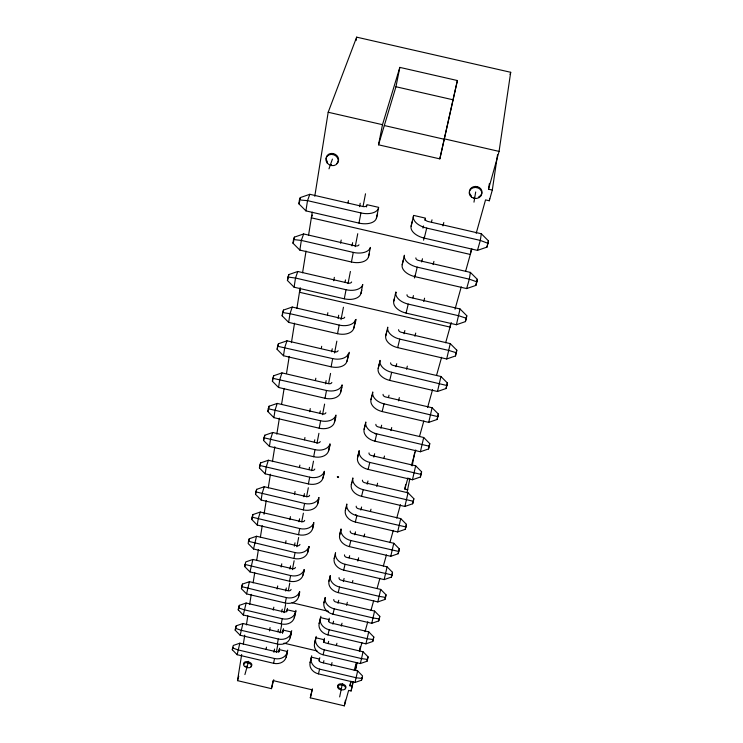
<?xml version="1.0" encoding="UTF-8"?>
<svg xmlns="http://www.w3.org/2000/svg" width="743" height="743" viewBox="0 0 743 743"><rect width="100%" height="100%" fill="white"/><g stroke="black" fill="none" stroke-linecap="round" stroke-linejoin="round"><path stroke-width="1.11" d="M424.866 220.346L425.395 218.117L413.628 215.405L411.111 226.253A15.389 8.544 13.3 0 0 424.272 238.131L477.47 250.382L486.99 247.103L488.439 240.862L481.325 233.757L428.135 221.516A3.399 1.867 13.3 0 1 425.219 218.925M486.99 247.103L488.439 240.862M476.207 233.302L485.532 199.904L489.293 200.768L492.303 190.087L488.513 189.214L499.073 151.396L510.701 72.294L356.659 37.15L328.183 112.249L314.781 196.263M492.303 190.087L497.55 154.711M287.012 653.812L286.166 657.137A10.606 8.823 10.1 0 1 273.6 663.304L237.147 654.713L232.299 649.772L232.568 647.952L233.311 645.453L239.84 643.197L276.294 651.778A2.34 1.941 10.1 0 0 279.062 650.441L279.637 648.23M291.265 633.398L290.141 637.838A10.82 8.86 10.2 0 1 277.343 644.005L240.165 635.246L235.215 630.213L235.494 628.327L236.246 625.81L242.915 623.516L280.092 632.256A2.387 1.95 10.3 0 0 282.907 630.918L283.482 628.699M295.9 611.35L294.265 617.767A11.034 8.897 10.3 0 1 281.244 623.925L243.305 615L238.252 609.864L238.549 607.895L239.302 605.378L246.109 603.028L284.04 611.944A2.433 1.96 10.4 0 0 286.909 610.607L287.495 608.378M299.698 592.403L298.556 596.87A11.266 8.935 10.5 0 1 285.293 603.01L246.565 593.908L241.419 588.67L241.716 586.626L242.487 584.091L249.434 581.695L288.154 590.787A2.489 1.96 10.5 0 0 291.07 589.45M304.184 570.615L303.033 575.091A11.498 8.962 10.6 0 1 289.529 581.202L249.973 571.924L244.716 566.584L245.032 564.448L245.812 561.903L252.899 559.46L292.436 568.729A2.535 1.969 10.6 0 0 295.417 567.401M299.949 544.405A2.591 1.978 10.7 0 1 296.912 545.724L256.511 536.26L249.267 538.759L248.487 541.303L248.153 543.532L253.53 548.993L293.94 558.467A11.749 8.99 10.6 0 0 307.704 552.383L309.153 546.774M313.741 524.186L312.58 528.672A11.999 9.009 10.7 0 1 298.537 534.719L257.236 525.05L251.747 519.468L252.091 517.147L252.889 514.593L260.291 512.038L301.584 521.697A2.647 1.978 10.8 0 0 304.676 520.388M318.84 499.407L317.67 503.903A12.269 9.018 10.8 0 1 303.358 509.893L261.118 500.02L255.499 494.318L255.861 491.885L256.669 489.34L264.239 486.73L306.46 496.593A2.712 1.978 10.8 0 0 309.617 495.293M324.171 473.505L323.001 477.99A12.557 9.018 10.9 0 1 308.391 483.925L265.177 473.83L259.418 468.006L259.799 465.462L260.617 462.917L268.362 460.242L311.568 470.319A2.768 1.978 10.9 0 0 314.791 469.037M330.041 445.271L328.573 450.862A12.845 9.009 11 0 1 313.667 456.722L269.421 446.404L263.533 440.45L263.932 437.776L264.759 435.24L272.69 432.5L316.917 442.809A2.833 1.978 11 0 0 320.205 441.537M335.892 416.86L334.424 422.433A13.16 8.99 11 0 1 319.193 428.2L273.879 417.65L267.851 411.557L268.269 408.752L269.105 406.217L277.223 403.421L322.527 413.962A2.907 1.969 11.1 0 0 325.88 412.709M342.021 387.057L340.554 392.592A13.485 8.962 11.1 0 1 325.007 398.267L278.56 387.474L272.375 381.233L272.811 378.289L273.656 375.763L281.978 372.893L328.415 383.676A2.981 1.969 11.1 0 0 331.842 382.45M349.396 352.284L347 361.256A13.82 8.916 11.2 0 1 331.099 366.801L283.473 355.748L277.13 349.359L277.594 346.257L278.449 343.758L286.984 340.814L334.601 351.848A3.056 1.95 11.2 0 0 338.102 350.65M356.166 319.397L353.779 328.285A14.182 8.851 11.2 0 1 337.526 333.7L288.646 322.369L282.136 315.821L282.619 312.562L283.482 310.072L292.24 307.054L341.111 318.366A3.13 1.941 11.2 0 0 344.696 317.196M361.822 290.207L360.912 293.559A14.554 8.767 11.3 0 1 344.288 298.807L294.089 287.207L287.411 280.483L287.922 277.046L288.795 274.585L297.785 271.483L347.965 283.074A3.213 1.923 11.3 0 0 351.634 281.95M369.355 253.632L368.444 256.939A14.953 8.665 11.3 0 1 351.43 262L299.847 250.094L292.974 243.193L293.513 239.562L294.395 237.138L303.636 233.952L355.21 245.84A3.306 1.895 11.4 0 0 358.962 244.763M377.62 213.845L376.395 218.266A15.38 8.535 11.4 0 1 358.971 223.095L305.921 210.882L298.853 203.786L299.429 199.951L300.321 197.573L309.822 194.294L362.853 206.498A3.399 1.867 11.4 0 0 366.698 205.467M236.246 625.81L235.215 630.213M239.014 607.347L239.302 605.378M242.487 584.091L241.419 588.67M248.933 540.997L249.267 538.759M252.536 516.924L252.889 514.593M256.669 489.34L255.499 494.318M260.617 462.917L259.418 468.006M264.489 437.014L264.759 435.24M268.817 408.093L269.105 406.217M273.368 377.723L273.656 375.763M278.449 343.758L277.13 349.359M283.157 312.246L283.482 310.072M288.284 278.021L288.795 274.585M294.126 238.949L294.395 237.138M300.033 199.486L300.321 197.573M475.901 285.396L476.922 281.866L469.316 279.164L417.232 267.146A15.074 8.647 13.3 0 1 404.406 255.239L402.204 264.731A14.962 8.675 13.3 0 0 414.919 276.647L466.641 288.581L475.901 285.396L476.282 282.842M476.922 281.866L477.303 279.322L470.393 272.402L418.68 260.477A3.306 1.895 13.3 0 1 415.866 257.877M489.293 200.768L489.637 198.474M481.325 233.757L480.303 240.416L477.47 250.382M488.513 189.214L489.386 183.512M237.147 654.713L239.84 643.197M240.165 635.246L242.915 623.516M243.305 615L246.109 603.028M246.565 593.908L249.434 581.695M249.973 571.924L252.899 559.46M253.53 548.993L256.511 536.26M257.236 525.05L258.202 518.846L260.291 512.038M261.118 500.02L262.121 493.528L264.239 486.73M265.177 473.83L266.226 467.041L268.362 460.242M269.421 446.404L270.526 439.289L272.69 432.5M273.879 417.65L275.04 410.192L277.223 403.421M278.56 387.474L279.767 379.627L281.978 372.893M283.473 355.748L284.745 347.501L286.984 340.814M288.646 322.369L289.993 313.685L292.24 307.054M294.089 287.207L295.51 278.04L297.785 271.483M299.847 250.094L301.342 240.416L303.636 233.952M305.921 210.882L307.509 200.647L309.822 194.294M465.406 321.617L466.372 318.283L458.923 315.803L408.251 304.101A14.665 8.758 13.4 0 1 395.861 292.166L393.771 301.156A14.572 8.786 13.4 0 0 406.068 313.091L456.397 324.728L465.406 321.617L466.771 315.71L460.047 308.967L409.737 297.349A3.223 1.923 13.4 0 1 407.006 294.739M466.372 318.283L466.771 315.71M470.393 272.402L469.316 279.164L466.641 288.581M273.768 679.706L271.455 688.659L237.5 680.644L241.679 654.462M243.314 644.218L244.763 635.116M246.388 624.919L247.837 615.873M249.639 604.551L251.264 594.363M253.094 582.911L254.738 572.612M256.744 560.027L258.388 549.736M260.394 537.143L262.223 525.7M264.044 514.267L266.235 500.531M268.242 487.947L270.433 474.22M272.44 461.635L274.817 446.757M276.823 434.172L279.377 418.151M281.569 404.424L284.123 388.403M286.501 373.534L289.241 356.371M291.423 342.644L294.534 323.186M296.903 308.317L300.2 287.68M302.568 272.792L306.042 251.041M308.596 235.011L312.246 212.154M455.459 355.953L456.378 352.786L449.088 350.52L399.753 339.096A14.284 8.842 13.4 0 1 387.753 327.161L385.784 335.697A14.191 8.86 13.4 0 0 397.681 347.631L446.692 358.98L455.459 355.953L455.738 354.225M456.378 352.786L456.796 350.194L450.249 343.619L401.248 332.279A3.139 1.941 13.4 0 1 398.619 329.678M471.053 249.871L470.31 254.45L311.336 217.829L312.301 215.089M446.896 385.524L391.691 372.308A13.922 8.916 13.5 0 1 380.072 360.383L378.196 368.491A13.829 8.925 13.5 0 0 389.722 380.407L437.478 391.487L446.023 388.533L446.896 385.524L447.323 382.914L440.943 376.506L393.205 365.435A3.056 1.96 13.5 0 1 390.651 362.835M460.047 308.967L456.397 324.728M446.023 388.533L447.323 382.914M437.887 416.637L384.029 403.848A13.578 8.962 13.5 0 1 372.763 391.951L370.98 399.66A13.485 8.972 13.6 0 0 382.162 411.548L428.72 422.368L437.051 419.498L437.887 416.637L438.324 414.009L432.101 407.758L385.561 396.948A2.981 1.969 13.5 0 1 383.082 394.347M450.249 343.619L446.692 358.98M473.978 202.161L475.687 191.973M476.969 187.607L477.145 186.604M474.071 198.316L474.248 197.304M437.051 419.498L438.324 414.009M356.073 40.577L356.659 37.15M429.315 446.227L376.747 433.856A13.244 9 13.6 0 1 365.807 421.996L364.107 429.333A13.17 9.009 13.6 0 0 374.964 441.184L420.389 451.753L428.525 448.948L429.315 446.227L429.76 443.599L423.696 437.488L378.28 426.928A2.907 1.978 13.6 0 1 375.874 424.337M450.026 327.115L450.537 324.143M428.525 448.948L428.822 447.193M440.943 376.506L437.478 391.487M432.101 407.758L428.72 422.368M420.399 477.006L421.142 474.415L369.81 462.425A12.928 9.018 13.7 0 1 359.185 450.62L357.569 457.614A12.854 9.027 13.7 0 0 368.11 469.418L412.458 479.755L420.399 477.006L420.705 475.251M421.142 474.415L421.606 471.786L415.681 465.815L371.351 455.487A2.842 1.978 13.7 0 1 369.011 452.905M423.696 437.488L420.389 451.753M413.823 498.664L413.359 501.293L363.188 489.674A12.631 9.027 13.7 0 1 352.869 477.916L351.318 484.594A12.557 9.037 13.7 0 0 361.572 496.333L404.889 506.447L412.644 503.773L413.823 498.664L408.037 492.823L364.739 482.727A2.777 1.978 13.7 0 1 362.473 480.154M406.402 524.326L405.929 526.954L356.872 515.679A12.352 9.027 13.8 0 1 346.832 503.986L345.356 510.367A12.278 9.027 13.8 0 0 355.33 522.041L397.663 531.942L405.241 529.322L406.402 524.326L400.746 518.614L358.423 508.732A2.712 1.978 13.8 0 1 356.222 506.178M398.824 551.482L350.845 540.523A12.074 9.027 13.9 0 1 341.065 528.905L339.653 535.006A12.009 9.018 13.9 0 0 349.359 546.607L390.753 556.303L398.164 553.739L398.824 551.482L399.297 548.854L393.771 543.263L352.396 533.585A2.647 1.978 13.9 0 1 350.241 531.05M415.681 465.815L412.458 479.755M408.037 492.823L404.889 506.447M398.164 553.739L398.489 551.993M266.078 649.326L266.477 647.153M269.449 630.946L270.071 627.566M273.275 610.114L273.814 607.18M277.148 589.013L277.706 585.958M281.179 567.011L281.764 563.826M285.6 542.966L286.009 540.746M289.881 519.626L290.429 516.645M294.479 494.569L295.045 491.457M299.485 467.282L299.884 465.109M304.528 439.791L304.946 437.516M309.682 411.715L310.258 408.585M315.431 380.407L315.831 378.215M321.31 348.356L321.691 346.303M327.459 314.883L327.849 312.729M333.718 280.761L334.341 277.353M340.6 243.267L341.195 240.026M348.012 202.876L348.43 200.591M400.746 518.614L397.663 531.942M392.508 572.314L392.025 574.933L345.068 564.29A11.814 9.009 14 0 1 335.548 552.746L334.201 558.587A11.749 9 14 0 0 343.656 570.113L384.15 579.605L391.403 577.097L392.508 572.314L387.103 566.844L346.619 557.371A2.591 1.978 14 0 1 344.529 554.845M407.006 492.655L409.913 478.381M412.216 465.842L414.724 452.162M407.823 489.776L404.824 489.07L405.669 484.52M386.007 594.79L385.524 597.4L379.385 596.388L339.542 587.044A11.563 8.981 14 0 1 330.264 575.574L328.973 581.175A11.507 8.981 14.1 0 0 338.186 592.626L377.825 601.923L384.92 599.471L386.007 594.79L380.713 589.431L341.093 580.144A2.535 1.969 14 0 1 339.049 577.636M379.775 616.328L379.283 618.928L373.265 618.009L334.248 608.851A11.321 8.953 14.1 0 1 325.202 597.465L323.957 602.833A11.266 8.944 14.2 0 0 332.948 614.201L371.76 623.312L378.707 620.916L379.775 616.328L374.593 611.08L335.79 601.969A2.489 1.969 14.1 0 1 333.802 599.48M393.771 543.263L390.753 556.303M328.471 621.65L328.963 619.597L320.539 617.609L319.146 623.618A11.043 8.916 14.3 0 0 327.923 634.903L365.937 643.837L372.754 641.488L373.794 636.992L368.723 631.847L330.709 622.913A2.433 1.96 14.2 0 1 328.768 620.442L329.279 618.195M372.754 641.488L373.794 636.992M387.103 566.844L384.15 579.605M319.026 660.973L319.481 659.069L311.391 657.165L310.091 662.765A10.616 8.832 14.5 0 0 318.459 673.873L354.987 682.473L361.535 680.216L362.027 677.653M361.535 680.216L362.538 675.889L357.662 670.948L321.143 662.347A2.34 1.941 14.4 0 1 319.286 659.914L319.796 657.685M323.465 642.546L324.124 639.723L315.868 637.782L314.53 643.577A10.82 8.87 14.4 0 0 323.094 654.769L360.355 663.545L367.033 661.242L368.054 656.831L363.076 651.787L325.833 643.02A2.387 1.95 14.3 0 1 323.939 640.568L324.44 638.33M380.713 589.431L377.825 601.923M367.033 661.242L368.054 656.831M273.944 652.308L274.566 649.066M277.891 631.764L278.328 629.507M281.671 612.093L282.238 609.158M285.721 591.019L286.306 587.973M289.937 569.064L290.55 565.887M294.339 546.17L294.971 542.845M299.02 521.762L299.596 518.79M303.831 496.761L304.426 493.649M309.06 469.52L309.478 467.347M314.335 442.076L314.772 439.8M319.917 413.006L320.317 410.925M325.508 383.89L326.14 380.611M331.666 351.82L332.26 348.755M338.074 318.468L338.697 315.236M345.049 282.191L345.486 279.925M352.015 245.905L352.637 242.664M359.547 206.712L360.197 203.294M368.723 631.847L365.937 643.837M374.593 611.08L371.76 623.312M273.6 663.304L274.529 658.512A10.662 8.832 10.1 0 0 287.151 652.345L287.717 650.125M277.343 644.005L278.309 639.017A10.866 8.87 10.3 0 0 291.163 632.86L291.73 630.64M281.244 623.925L282.247 618.733A11.089 8.907 10.4 0 0 295.333 612.585L295.9 610.356M285.293 603.01L286.343 597.595A11.321 8.944 10.5 0 0 299.67 591.465L298.556 596.87M289.529 581.202L290.615 575.565A11.563 8.972 10.6 0 0 304.193 569.463L303.033 575.091M293.94 558.467L295.073 552.578A11.804 9 10.7 0 0 308.912 546.504L307.704 552.383M298.537 534.719L299.735 528.561A12.074 9.009 10.8 0 0 313.843 522.533L312.58 528.672M303.358 509.893L304.602 503.457A12.343 9.018 10.8 0 0 318.988 497.476L317.67 503.903M308.391 483.925L309.701 477.192A12.631 9.018 10.9 0 0 324.385 471.276L323.001 477.99M313.667 456.722L315.032 449.664A12.928 9.009 11 0 0 330.022 443.822L328.573 450.862M319.193 428.2L320.632 420.798A13.235 8.99 11.1 0 0 335.938 415.049L334.424 422.433M325.007 398.267L326.511 390.484A13.569 8.953 11.1 0 0 342.151 384.846L340.554 392.592M331.099 366.801L332.688 358.618A13.913 8.897 11.2 0 0 348.671 353.101L347 361.256M337.526 333.7L339.198 325.081A14.275 8.832 11.2 0 0 355.544 319.704L353.779 328.285M344.288 298.807L346.052 289.724A14.656 8.749 11.3 0 0 362.77 284.523L360.912 293.559M351.43 262L353.287 252.397A15.064 8.637 11.4 0 0 370.404 247.4L368.444 256.939M358.971 223.095L360.94 212.944A15.482 8.498 11.4 0 0 378.466 208.17M276.322 652.308L277.789 644.748M280.102 632.878L281.625 625.012M284.03 612.65L285.628 604.468M288.34 590.527L289.789 583.069M292.398 569.658L294.126 560.761M296.847 546.764L298.658 537.486M301.704 521.79L303.385 513.172M306.571 496.77L308.326 487.761M311.642 470.718L313.5 461.162M316.973 443.32L318.923 433.308M322.536 414.696L324.598 404.09M328.62 383.444L330.57 373.413M334.545 352.99L336.839 341.167M341.028 319.676L343.442 307.231M348.049 283.566L350.399 271.464M355.228 246.657L357.745 233.701M363.021 206.582L365.51 193.793M363.076 651.787L360.355 663.545M271.455 688.659L273.043 680.597L312.218 689.838L310.305 697.826L344.315 705.85L348.625 690.405L351.095 690.981L353.296 681.833M278.681 652.354L279.062 650.441M282.516 632.915L282.907 630.918M378.521 144.811L382.487 124.685L399.836 67.39L457.382 80.532L439.828 158.872L378.521 144.811L395.954 86.745L399.836 67.39M278.904 651.527L279.275 649.605L287.365 651.509L286.166 657.137M282.535 633.073L283.129 630.083L291.377 632.024L290.141 637.838M286.714 611.842L287.132 609.762L295.547 611.74L294.265 617.767M366.485 206.916L366.931 204.669L378.689 207.371L376.395 218.266M357.662 670.948L354.987 682.473M351.095 690.981L352.897 681.907M355.6 668.282L356.724 662.607M355.544 670.465L357.123 662.515M359.371 651.147L360.271 646.605M352.396 686.374L349.916 685.789L350.826 681.247M344.315 705.85L345.449 700.203M339.662 696.925L341.836 686.346M342.142 685.622L342.579 683.495M341 689.699L341.213 688.65M439.828 158.872L457.382 80.532M310.305 697.826L312.348 688.807M310.091 662.765L311.131 658.326M311.707 655.781L311.187 658.001A10.662 8.842 14.4 0 0 319.611 669.127L356.315 677.774L362.045 678.452M314.53 643.577L315.571 639.119M316.202 636.389L315.673 638.627A10.876 8.879 14.3 0 0 324.292 649.837L361.739 658.651L367.562 659.403M411.111 226.253L412.161 221.795M393.771 301.156L394.31 298.9M395.369 294.386L395.898 292.129M402.204 264.731L403.254 260.282M385.784 335.697L386.834 331.22M370.98 399.66L372.029 395.202M378.196 368.491L379.255 363.968M357.569 457.614L358.618 453.119M364.107 429.333L365.166 424.847M345.356 510.367L345.885 508.11M351.318 484.594L351.848 482.346M323.957 602.833L324.487 600.585M328.973 581.175L329.502 578.927M334.201 558.587L334.731 556.331M339.653 535.006L340.712 530.493M319.146 623.618L319.936 620.256M320.865 616.216L320.344 618.464A11.099 8.925 14.2 0 0 329.168 629.767L367.386 638.748L373.302 639.574M422.99 228.129L423.529 225.909M414.38 278.012L414.928 275.764M423.556 240.193L424.364 236.878M318.459 673.873L319.611 669.127M323.094 654.769L324.292 649.837M327.923 634.903L329.168 629.767M332.948 614.201L334.248 608.851M338.186 592.626L339.542 587.044M343.656 570.113L345.068 564.29M349.359 546.607L350.845 540.523M355.33 522.041L356.872 515.679M361.572 496.333L363.188 489.674M368.11 469.418L369.81 462.425M374.964 441.184L376.747 433.856M382.162 411.548L384.029 403.848M389.722 380.407L391.691 372.308M397.681 347.631L399.753 339.096M406.068 313.091L408.251 304.101M414.919 276.647L417.232 267.146M424.272 238.131L426.714 228.082A15.501 8.507 13.3 0 1 413.433 216.213M323.391 662.821L323.92 660.685M328.118 643.577L328.657 641.348M332.883 624.129L333.588 621.232M337.991 603.297L338.724 600.279M343.312 581.583L344.083 578.444M349.136 557.844L349.665 555.662M354.782 534.802L355.498 531.867M360.847 510.079L361.6 507.005M367.181 484.204L367.971 480.99M373.822 457.121L374.648 453.75M380.899 428.284L381.651 425.191M388.478 397.375L389.007 395.211M395.982 366.736L396.725 363.699M404.071 333.746L404.861 330.551M412.867 297.859L413.424 295.621M421.671 261.963L422.461 258.759M431.451 222.073L432.008 219.817M331.211 665.793L332.028 662.589M336.365 645.518L336.923 643.289M341.288 626.098L342.021 623.21M346.572 605.313L347.334 602.294M352.34 582.596L352.879 580.497M357.82 561.039L358.646 557.761M363.94 536.948L364.683 534.013M370.469 511.24L370.989 509.196M376.766 486.442L377.583 483.238M383.917 458.282L384.484 456.044M390.948 430.615L391.728 427.531M398.508 400.849L399.325 397.607M406.551 369.187L407.322 366.16M414.91 336.254L415.727 333.068M423.724 301.556L424.578 298.194M433.113 264.601L433.921 261.406M442.939 225.909L443.794 222.528M510.107 74.476L510.701 72.294M349.916 685.789L351.151 681.368M354.235 670.307L356.399 662.57M359.482 651.527L361.943 642.704M365.017 631.671L367.794 621.742M370.906 610.579L373.71 600.548M377.128 588.289L379.924 578.258M383.351 565.999L386.462 554.863M389.88 542.604L393.307 530.344M396.725 518.085L400.458 504.711M404.824 489.07L407.935 477.907M411.371 465.62L415.736 449.979M419.47 436.578L423.835 420.937M427.578 407.536L432.565 389.666M436.615 375.15L441.611 357.272M445.661 342.755L451.28 322.601M455.022 309.199L461.264 286.854M465.629 271.214L471.861 248.886M247.781 663.378L248.366 661.298M244.902 674.579L247.818 664.186M247.131 667.576L247.428 666.545M237.5 680.644L238.763 676.214M398.647 551.111L399.297 548.854M420.854 474.378L421.606 471.786M428.971 446.32L429.76 443.599M455.877 353.362L456.796 350.194M476.542 281.969L477.303 279.322M378.707 620.916L379.283 618.928M384.92 599.471L385.524 597.4M391.403 577.097L392.025 574.933M405.241 529.322L405.929 526.954M412.644 503.773L413.359 501.293M232.299 649.772L233.033 647.274M238.252 609.864L238.754 608.183M244.716 566.584L245.487 564.039M251.747 519.468L252.276 517.778M263.533 440.45L264.081 438.76M267.851 411.557L268.678 409.021M272.375 381.233L272.932 379.543M299.457 292.296L300.413 289.436M282.136 315.821L282.711 314.159M331.164 165.494L331.508 164.528M332.994 154.553L333.338 153.597M328.982 168.847L332.418 159.076M287.411 280.483L287.987 278.839M292.974 243.193L293.856 240.769M298.853 203.786L299.745 201.409M299.429 199.951L307.509 200.647L360.94 212.944M293.513 239.562L301.342 240.416L353.287 252.397M287.922 277.046L295.51 278.04L346.052 289.724M282.619 312.562L289.993 313.685L339.198 325.081M277.594 346.257L332.688 358.618M272.811 378.289L326.511 390.484M268.269 408.752L320.632 420.798M395.954 86.745L452.784 99.738M328.183 112.249L382.487 124.685M444.62 138.922L499.073 151.396M384.307 125.53L444.128 139.238M263.932 437.776L315.032 449.664M426.714 228.082L480.303 240.416L488.077 243.37M299.466 292.259L450.035 327.078M309.701 477.192L259.799 465.462M304.602 503.457L255.861 491.885M299.735 528.561L252.091 517.147M295.073 552.578L248.487 541.303M290.615 575.565L245.032 564.448M286.343 597.595L241.716 586.626M292.036 602.74L328.49 611.331M282.247 618.733L244.113 609.762L238.549 607.895M278.309 639.017L240.946 630.222L235.494 628.327M283.937 643.15L316.955 650.924M274.529 658.512L237.899 649.874L232.568 647.952M356.306 514.918A2.693 1.978 13.8 0 1 355.628 514.528M376.292 434.2A2.888 1.978 13.6 0 1 374.834 433.42M339.105 687.749A4.133 2.387 12.3 0 1 338.734 684.331A4.133 2.387 12.3 0 1 344.362 684.795A4.133 2.387 12.3 0 1 345.133 688.25M340.638 688.492A4.133 2.387 12.3 0 1 340.359 688.389M244.066 664.428A4.133 2.387 15.2 0 1 245.757 661.716A4.133 2.387 15.2 0 1 250.93 663.165A4.133 2.387 15.2 0 1 250.855 666.332M246.286 666.174A4.133 2.387 15.2 0 1 246.017 666.053M471.433 195.938A6.315 5.526 5.5 0 1 471.545 187.7A6.315 5.526 5.5 0 1 480.87 188.917A6.315 5.526 5.5 0 1 478.696 196.886M327.394 161.853A6.315 5.498 24.1 0 1 328.536 154.33A6.315 5.498 24.1 0 1 336.988 155.705A6.315 5.498 24.1 0 1 336.848 163.395M337.35 476.96C339.105 479.003 338.957 475.334 337.359 476.885M338.947 688.845A4.142 2.387 12.3 0 0 345.625 688.436A4.142 2.387 12.3 0 0 340.303 684.907A4.142 2.387 12.3 0 0 338.947 688.845M244.828 666.555A4.133 2.387 15.2 0 0 251.478 666.415A4.133 2.387 15.2 0 0 246.286 662.672A4.133 2.387 15.2 0 0 244.828 666.555M471.703 197.285A6.315 5.526 5.6 0 0 481.789 193.802A6.315 5.526 5.6 0 0 473.077 187.803A6.315 5.526 5.6 0 0 471.703 197.285M327.115 162.912A6.325 5.498 24.1 0 0 337.768 162.791A6.325 5.498 24.1 0 0 331.369 154.377A6.325 5.498 24.1 0 0 327.115 162.912"/></g></svg>
